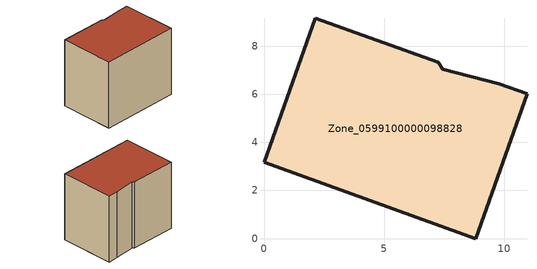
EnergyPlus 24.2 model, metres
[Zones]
Zone_0599100000098828
 floor ground (C_G): 7.45,7.05 9.78,6.44 10.95,6.03 8.81,0 0,3.17 2.13,9.16 7.26,7.34 z0.55
 wall outside (C_F): 8.81,0 10.95,6.03 9.78,6.44 7.45,7.05 7.26,7.34 2.13,9.16 0,3.17 8.81,0 z0.55:8.63
 roof outside (C_R): 9.78,6.44 7.45,7.05 7.26,7.34 2.13,9.16 0,3.17 8.81,0 10.95,6.03 z8.63
[BUILDING]
Pand.0599100000098828: North Axis=0; Terrain=City; Loads Convergence Tolerance Value=0.04; Temperature Convergence Tolerance Value=0.4; Solar Distribution=FullExterior; Maximum Number of Warmup Days=25; Minimum Number of Warmup Days=1
[Site:Location]
Rotterdam.The.Hague.AP_ZH_NLD Design_Conditions: Latitude=51.96; Longitude=4.45; Time Zone=1; Elevation=-4.5
[SITE:GROUNDTEMPERATURE:BUILDINGSURFACE]
18, 18, 18, 18, 18, 18, 18, 18, 18, 18, 18, 18
[MATERIAL] Thermal Absorptance=0.9; Solar Absorptance=0.7; Visible Absorptance=0.7
Name | Roughness | Thickness | Conductivity | Density | Specific Heat
G.TC.1975-1991 | MediumSmooth | 0.15 | 0.288461 | 540 | 1210
F.TC.1975-1991 | Rough | 0.3 | 0.230769 | 1920 | 840
R.TC.1975-1991 | MediumRough | 0.2 | 0.153846 | 1500 | 1000
[CONSTRUCTION]
C_G: G.TC.1975-1991
C_F: F.TC.1975-1991
C_R: R.TC.1975-1991
[ZONE]
Zone_0599100000098828: Type=1; Multiplier=1; Ceiling Height=Autocalculate; Volume=Autocalculate; Floor Area=autocalculate; Part of Total Floor Area=Yes
[ZONEINFILTRATION:DESIGNFLOWRATE]
Infil_Zone_0599100000098828: Zone or ZoneList or Space or SpaceList=Zone_0599100000098828; Schedule=AlwaysOn; Design Flow Rate Calculation Method=Flow/Area; Flow Rate per Floor Area=0.003; Constant Term Coefficient=1; Temperature Term Coefficient=0; Velocity Term Coefficient=0; Velocity Squared Term Coefficient=0
[HVACTEMPLATE:ZONE:IDEALLOADSAIRSYSTEM]
Zone_0599100000098828: Maximum Heating Supply Air Temperature=50; Minimum Cooling Supply Air Temperature=13; Maximum Heating Supply Air Humidity Ratio=0.0156; Minimum Cooling Supply Air Humidity Ratio=0.0077; Heating Limit=NoLimit; Cooling Limit=NoLimit; Dehumidification Control Type=ConstantSensibleHeatRatio; Cooling Sensible Heat Ratio=0.7; Dehumidification Setpoint=60; Humidification Control Type=None; Humidification Setpoint=30; Outdoor Air Method=None; Outdoor Air Flow Rate per Person=0.00944; Outdoor Air Flow Rate per Zone Floor Area=0; Outdoor Air Flow Rate per Zone=0; Demand Controlled Ventilation Type=None; Outdoor Air Economizer Type=NoEconomizer; Heat Recovery Type=None; Sensible Heat Recovery Effectiveness=0.7; Latent Heat Recovery Effectiveness=0.65
[ZONECONTROL:THERMOSTAT]
ThermostatControl_Zone_0599100000098828: Zone or ZoneList=Zone_0599100000098828; Control Type Schedule=DualSetpointControlType; Control 1=Thermostat_Zone_0599100000098828; Temperature Difference Between Cutout And Setpoint=0
[THERMOSTATSETPOINT:DUALSETPOINT]
Thermostat_Zone_0599100000098828: Heating Setpoint Temperature Schedule=HeatingSetpoint_Zone_0599100000098828; Cooling Setpoint Temperature Schedule=CoolingSetpoint_Zone_0599100000098828
[SCHEDULE:COMPACT]
HeatingSetpoint_Zone_0599100000098828: Through: 12/31, For: AllDays, Until: 24:00, 21
CoolingSetpoint_Zone_0599100000098828: Through: 12/31, For: AllDays, Until: 24:00, 24
DualSetpointControlType: Through: 12/31, For: AllDays, Until: 24:00, 4
AlwaysOn: Through: 12/31, For: AllDays, Until: 24:00, 1
